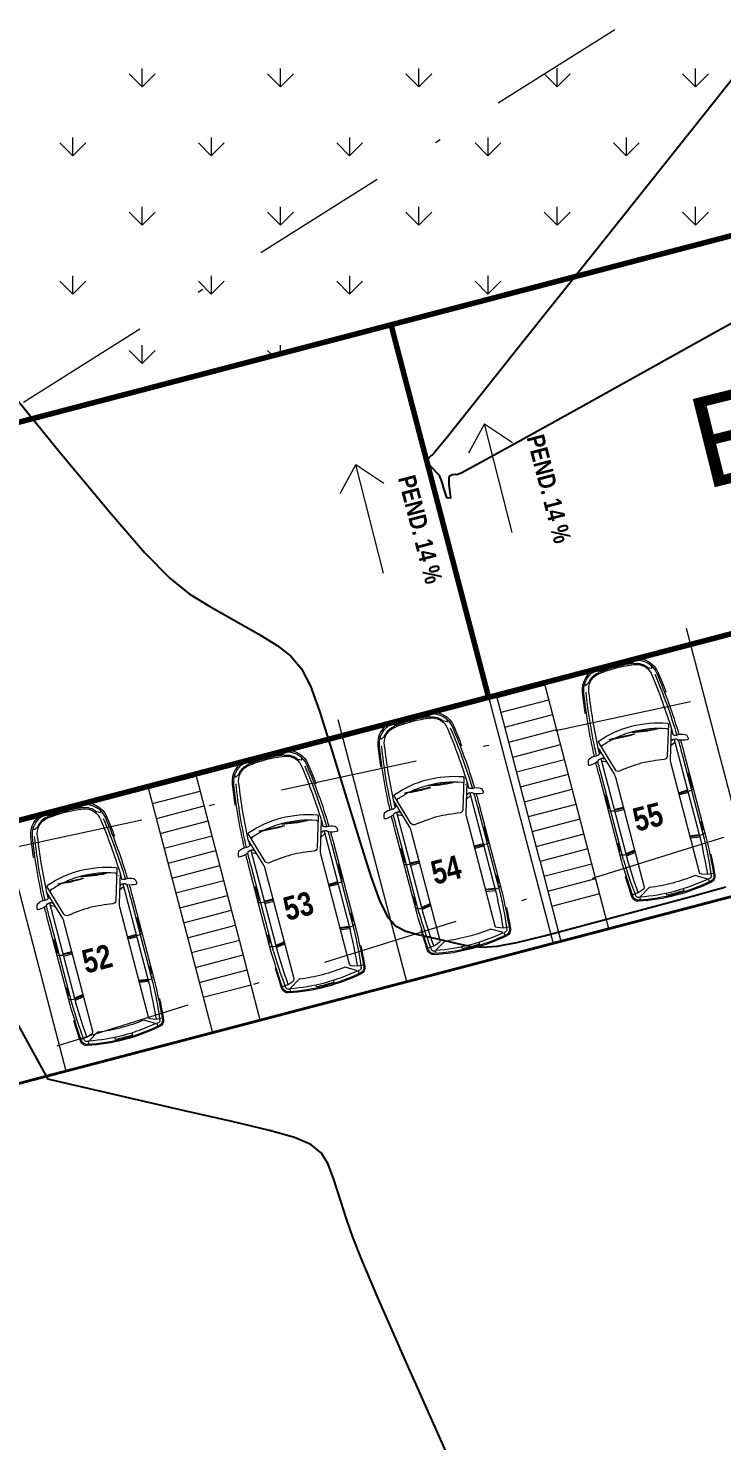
# Model space of a CAD drawing. Header units: metres. Extents: x -899 to -730, y -240 to 6.
# Drawn here: x -824.45 to -811.85, y -213.2 to -187.52 of the extents above; entities that cross this region are included whole.
import ezdxf

# ---------------------------------------------------------------- set-up
doc = ezdxf.new("R2010")
doc.units = ezdxf.units.M
doc.header["$LTSCALE"] = 5
doc.header["$MEASUREMENT"] = 0
doc.linetypes.add('DASHDOT', pattern=[1, 0.5, -0.25, 0, -0.25])
doc.linetypes.add('HIDDEN', pattern=[0.375, 0.25, -0.125])
for name, color, linetype, lineweight in [('A-ANNO-TEXT', 3, 'Continuous', 18), ('A-AREA-PATT', 8, 'Continuous', 18), ('A-FLOR-OVHD', 3, 'HIDDEN', 18), ('U-ANNO-NOTE', 7, 'Continuous', 35), ('U-PARK-MNR', 255, 'Continuous', 13)]:
    doc.layers.add(name, color=color, linetype=linetype, lineweight=lineweight)
for name, color, linetype in [('U-BLDG', 7, 'Continuous'), ('U-GREN', 60, 'Continuous'), ('U-PROP', 1, 'Continuous'), ('U-STRT', 4, 'Continuous'), ('U-TOPO-CURV', 8, 'Continuous')]:
    doc.layers.add(name, color=color, linetype=linetype)
doc.styles.add('E-ARIAL', font='arial.ttf')
doc.styles.add('E-ROMANS', font='romans.shx', dxfattribs={"width": 0.8})

msp = doc.modelspace()

# ---------------------------------------------------------------- hatches: boundary and pattern name
at = {"layer": 'A-AREA-PATT', "linetype": 'DASHDOT'}
h = msp.add_hatch(dxfattribs=at)
h.set_pattern_fill('GRASS', color=256, scale=0.07, style=0)
h.set_pattern_definition([(90, (-133.418, 0), (-1.257235, 1.257235), [0.333375, -2.181095]), (45, (-133.418, 0), (-1.257236, 1.257236), [0.333375, -1.444625]), (135, (-133.418, 0), (-1.257236, -1.257236), [0.333375, -1.444625])])
edge = h.paths.add_edge_path()
edge.add_line((-752.312, -173.159), (-752.517, -173.21))
edge.add_line((-752.517, -173.21), (-757.708, -152.193))
edge.add_line((-757.708, -152.193), (-802.73, -163.774))
edge.add_line((-802.73, -163.774), (-805.665, -152.562))
edge.add_line((-805.665, -152.562), (-808.244, -153.233))
edge.add_line((-808.244, -153.233), (-805.308, -164.449))
edge.add_line((-805.308, -164.449), (-831.621, -171.338))
edge.add_line((-831.621, -171.338), (-825.452, -194.9))
edge.add_line((-825.452, -194.9), (-799.139, -188.011))
edge.add_line((-799.139, -188.011), (-796.191, -199.272))
edge.add_line((-796.191, -199.272), (-793.772, -198.638))
edge.add_line((-793.772, -198.638), (-796.735, -187.32))
edge.add_line((-796.735, -187.32), (-751.702, -175.53))
edge.add_line((-751.702, -175.53), (-752.313, -173.157))

# ---------------------------------------------------------------- linework, layer by layer
at = {"layer": 'A-ANNO-TEXT', "linetype": 'DASHDOT'}
for p, q in [((-816.157, -194.71, 8.83), (-816.449, -195.245, 8.83)), ((-816.157, -194.71, 8.83), (-815.649, -195.054, 8.83)), ((-815.656, -196.688, 8.83), (-816.157, -194.71, 8.83)), ((-818.496, -195.449, 8.83), (-818.787, -195.983, 8.83)), ((-818.496, -195.449, 8.83), (-817.988, -195.793, 8.83)), ((-817.995, -197.426, 8.83), (-818.496, -195.449, 8.83))]:
    msp.add_line(p, q, dxfattribs=at)
at = {"layer": 'A-FLOR-OVHD', "linetype": 'DASHDOT'}
for p, q in [((-757.708, -152.193, 8.83), (-825.452, -194.9, 8.83)), ((-738.805, -179.389, 8.83), (-833.633, -209.058, 8.83)), ((-834.804, -204.584, 8.83), (-737.992, -183.728, 8.83))]:
    msp.add_line(p, q, dxfattribs=at)
at = {"layer": 'U-BLDG', "const_width": 0.1, "elevation": 8.83}
for points in [[(-799.139, -188.011), (-797.366, -194.783), (-816.085, -199.683), (-817.858, -192.912)], [(-817.858, -192.912), (-816.085, -199.683), (-834.804, -204.584), (-836.577, -197.812)]]:
    msp.add_lwpolyline(points, close=True, dxfattribs=at)
at = {"layer": 'U-GREN', "ltscale": 15, "elevation": 8.83}
msp.add_lwpolyline([(-752.323, -173.162), (-752.517, -173.21), (-757.338, -154.47), (-757.145, -154.42), (-757.725, -152.198), (-802.693, -163.971), (-805.665, -152.562), (-808.244, -153.233), (-805.258, -164.642), (-831.458, -171.502), (-830.878, -173.762), (-830.684, -173.712), (-825.885, -192.457), (-826.078, -192.507), (-825.452, -194.9), (-799.139, -188.011), (-796.198, -199.244), (-793.78, -198.61), (-796.735, -187.32), (-751.702, -175.53), (-752.323, -173.162)], dxfattribs=at)
at = {"layer": 'U-PARK-MNR', "elevation": 8.83}
for points in [[(-811.239, -203.191), (-812.485, -198.431)], [(-816.288, -198.909), (-816.161, -199.393), (-814.914, -204.155)], [(-815.93, -199.684), (-815.059, -199.456)], [(-814.279, -202.436), (-815.069, -199.417)], [(-815.15, -202.664), (-815.94, -199.645)], [(-815.859, -199.955), (-814.988, -199.727)], [(-817.574, -204.853), (-818.821, -200.09)], [(-815.788, -200.226), (-814.917, -199.998)], [(-815.717, -200.497), (-814.846, -200.269)], [(-812.772, -200.56), (-812.699, -200.496)], [(-812.712, -200.448), (-812.235, -202.27)], [(-815.646, -200.768), (-814.775, -200.54)], [(-815.575, -201.038), (-814.704, -200.811)], [(-814.042, -200.796), (-813.564, -202.618)], [(-813.934, -200.864), (-814.029, -200.844)], [(-822.266, -201.343), (-821.396, -201.115)], [(-820.234, -205.55), (-820.615, -204.095), (-821.406, -201.076)], [(-815.504, -201.309), (-814.634, -201.081)], [(-822.276, -201.304), (-821.486, -204.323), (-821.105, -205.778)], [(-822.195, -201.614), (-821.325, -201.386)], [(-816.487, -201.533), (-816.414, -201.468)], [(-816.427, -201.42), (-815.95, -203.243)], [(-815.433, -201.58), (-814.563, -201.352)], [(-812.47, -201.371), (-812.63, -201.418)], [(-812.457, -201.417), (-812.62, -201.455)], [(-823.765, -206.476), (-825.013, -201.711)], [(-822.124, -201.885), (-821.254, -201.657)], [(-817.757, -201.768), (-817.28, -203.591)], [(-815.362, -201.851), (-814.492, -201.623)], [(-813.8, -201.719), (-813.637, -201.681)], [(-813.788, -201.766), (-813.627, -201.719)], [(-822.053, -202.156), (-821.183, -201.928)], [(-817.649, -201.837), (-817.744, -201.817)], [(-815.291, -202.122), (-814.421, -201.894)], [(-821.982, -202.427), (-821.112, -202.199)], [(-820.455, -202.271), (-820.429, -202.367)], [(-819.134, -202.226), (-819.062, -202.161)], [(-819.074, -202.113), (-818.597, -203.936)], [(-815.221, -202.393), (-814.35, -202.165)], [(-812.426, -202.198), (-812.258, -202.179)], [(-812.416, -202.237), (-812.248, -202.219)], [(-821.912, -202.697), (-821.041, -202.469)], [(-820.404, -202.462), (-819.927, -204.284)], [(-820.297, -202.53), (-820.392, -202.51)], [(-816.185, -202.343), (-816.345, -202.39)], [(-816.172, -202.39), (-816.335, -202.428)], [(-813.899, -203.889), (-814.279, -202.436), (-815.15, -202.664), (-814.769, -204.117)], [(-813.433, -202.462), (-813.589, -202.528)], [(-813.423, -202.501), (-813.578, -202.567)], [(-821.841, -202.968), (-820.97, -202.74)], [(-817.515, -202.692), (-817.352, -202.654)], [(-817.503, -202.738), (-817.343, -202.691)], [(-815.079, -202.935), (-814.208, -202.707)], [(-822.734, -203.071), (-822.257, -204.894)], [(-821.77, -203.239), (-820.899, -203.011)], [(-818.832, -203.037), (-818.993, -203.084)], [(-815.008, -203.205), (-814.137, -202.977)], [(-822.794, -203.184), (-822.721, -203.119)], [(-821.699, -203.51), (-820.828, -203.282)], [(-818.82, -203.083), (-818.983, -203.121)], [(-816.141, -203.171), (-815.973, -203.152)], [(-816.131, -203.21), (-815.963, -203.191)], [(-814.937, -203.476), (-814.066, -203.248)], [(-824.064, -203.42), (-823.587, -205.242)], [(-823.956, -203.488), (-824.052, -203.468)], [(-821.628, -203.781), (-820.757, -203.553)], [(-820.163, -203.385), (-820, -203.347)], [(-820.151, -203.432), (-819.99, -203.385)], [(-817.148, -203.434), (-817.304, -203.5)], [(-817.138, -203.473), (-817.293, -203.54)], [(-821.557, -204.052), (-820.686, -203.824)], [(-822.492, -203.995), (-822.652, -204.042)], [(-822.48, -204.041), (-822.643, -204.079)], [(-821.486, -204.323), (-820.615, -204.095)], [(-818.789, -203.864), (-818.621, -203.845)], [(-818.778, -203.903), (-818.61, -203.884)], [(-823.822, -204.343), (-823.659, -204.305)], [(-823.81, -204.39), (-823.65, -204.343)], [(-819.796, -204.127), (-819.951, -204.194)], [(-819.786, -204.167), (-819.941, -204.233)], [(-821.415, -204.593), (-820.545, -204.366)], [(-822.448, -204.822), (-822.28, -204.803)], [(-822.438, -204.861), (-822.27, -204.842)], [(-821.344, -204.864), (-820.474, -204.636)], [(-823.455, -205.086), (-823.611, -205.152)], [(-823.445, -205.125), (-823.6, -205.191)], [(-821.273, -205.135), (-820.403, -204.907)]]:
    msp.add_lwpolyline(points, dxfattribs=at)
for points in [[(-813.79, -199.042, 0.035089), (-814.122, -199.154, 0.333012), (-814.383, -199.598, 0.008677), (-814.335, -199.97), (-814.302, -199.965)], [(-814.161, -200.757, -0.030512), (-814.353, -199.595, -0.333012), (-814.11, -199.182, -0.035089), (-813.783, -199.071, -0.035089), (-813.443, -199.007, -0.333012), (-813.028, -199.248, -0.030512), (-812.627, -200.356)], [(-814.338, -199.433), (-814.329, -199.458, 0.526865), (-814.313, -199.462), (-814.267, -199.422, 0.121962), (-814.264, -199.418, -0.204341), (-814.089, -199.238, -0.001094), (-814.08, -199.234), (-814.059, -199.161)], [(-814.092, -200.605, -0.024392), (-814.26, -199.59, -0.355184), (-814.082, -199.256, -0.035364), (-813.762, -199.148)], [(-814.057, -199.21, -0.025368), (-813.825, -199.13)], [(-814.053, -199.195, -0.026405), (-813.81, -199.113)], [(-814.049, -199.181, -0.027374), (-813.795, -199.097)], [(-813.777, -199.092), (-813.818, -199.138, 0.74325), (-813.813, -199.146), (-813.767, -199.134)], [(-813.79, -199.042, -0.035089), (-813.446, -198.977, -0.333012), (-813.001, -199.237, -0.008677), (-812.861, -199.584), (-812.892, -199.596)], [(-813.777, -199.092), (-813.719, -199.112, -0.74325), (-813.719, -199.121), (-813.766, -199.134)], [(-813.762, -199.148, -0.035364), (-813.431, -199.086, -0.355184), (-813.112, -199.29, -0.024392), (-812.761, -200.257)], [(-813.759, -199.088, -0.027374), (-813.497, -199.036)], [(-813.738, -199.095, -0.026405), (-813.486, -199.047)], [(-813.717, -199.102, -0.025368), (-813.476, -199.057)], [(-813.498, -199.014), (-813.444, -199.068, -0.001094), (-813.433, -199.066, -0.204341), (-813.193, -199.138, 0.121962), (-813.188, -199.14), (-813.128, -199.152, 0.526865), (-813.116, -199.141), (-813.121, -199.115)], [(-813.065, -199.263, -0.030527), (-812.665, -200.367)], [(-814.122, -200.748, -0.030527), (-814.313, -199.59)], [(-817.876, -201.73, -0.030512), (-818.068, -200.568, -0.333012), (-817.825, -200.154, -0.035089), (-817.498, -200.044, -0.035089), (-817.158, -199.98, -0.333012), (-816.744, -200.221, -0.030512), (-816.342, -201.328)], [(-817.505, -200.015, -0.035089), (-817.162, -199.95, -0.333012), (-816.716, -200.209, -0.008677), (-816.576, -200.557), (-816.607, -200.569)], [(-817.213, -199.987), (-817.159, -200.04, -0.001094), (-817.149, -200.039, -0.204341), (-816.908, -200.11, 0.121962), (-816.903, -200.112), (-816.843, -200.125, 0.526865), (-816.832, -200.114), (-816.836, -200.087)], [(-817.505, -200.015, 0.035089), (-817.837, -200.127, 0.333012), (-818.098, -200.571, 0.008677), (-818.05, -200.943), (-818.017, -200.938)], [(-818.053, -200.406), (-818.044, -200.431, 0.526865), (-818.028, -200.435), (-817.982, -200.395, 0.121962), (-817.979, -200.391, -0.204341), (-817.804, -200.211, -0.001094), (-817.795, -200.207), (-817.774, -200.134)], [(-817.807, -201.578, -0.024392), (-817.975, -200.563, -0.355184), (-817.797, -200.229, -0.035364), (-817.477, -200.121)], [(-817.772, -200.182, -0.025368), (-817.54, -200.103)], [(-817.768, -200.168, -0.026405), (-817.525, -200.086)], [(-817.764, -200.153, -0.027374), (-817.51, -200.07)], [(-817.492, -200.065), (-817.533, -200.11, 0.74325), (-817.528, -200.119), (-817.482, -200.106)], [(-817.492, -200.065), (-817.434, -200.084, -0.74325), (-817.434, -200.094), (-817.481, -200.106)], [(-817.477, -200.121, -0.035364), (-817.146, -200.059, -0.355184), (-816.827, -200.262, -0.024392), (-816.476, -201.229)], [(-817.474, -200.06, -0.027374), (-817.212, -200.009)], [(-817.453, -200.067, -0.026405), (-817.201, -200.019)], [(-817.432, -200.075, -0.025368), (-817.191, -200.03)], [(-816.781, -200.236, -0.030527), (-816.38, -201.339, -0.148415), (-816.232, -201.332, -0.230944), (-816.199, -201.36), (-816.181, -201.4, -0.474401), (-816.195, -201.428, -0.077882), (-816.347, -201.437)], [(-813.491, -200.209, -0.081313), (-812.837, -200.151, -0.39897), (-812.818, -200.171), (-812.838, -200.755, -0.386285), (-812.894, -200.813, 0.028833), (-813.309, -200.88, 0.028833), (-813.703, -201.024, -0.386285), (-813.781, -201.002), (-814.084, -200.503, -0.39897), (-814.078, -200.476, -0.085834), (-813.49, -200.208)], [(-813.466, -200.305, -0.086771), (-812.85, -200.25, -0.399668), (-812.822, -200.281)], [(-812.596, -200.464, -0.004497), (-812.535, -200.686), (-812.128, -202.242, -0.008757), (-812.003, -202.847), (-811.99, -202.918, -0.33391), (-812.045, -203.025, -0.049233), (-812.685, -203.262, -0.049233), (-813.36, -203.369, -0.33391), (-813.46, -203.303), (-813.484, -203.235, -0.008757), (-813.671, -202.646), (-814.078, -201.09, -0.004497), (-814.135, -200.867)], [(-814.027, -200.596, -0.399668), (-814.018, -200.556, -0.029207), (-813.838, -200.449)], [(-813.786, -200.423, -0.047678), (-813.465, -200.305)], [(-812.792, -200.298, -0.000015), (-812.792, -200.299)], [(-811.996, -202.887), (-812.106, -202.906), (-812.215, -202.897, -0.318175), (-812.251, -202.867), (-812.774, -200.87, -0.07261), (-812.78, -200.812), (-812.761, -200.257), (-812.736, -200.353)], [(-812.75, -200.32, -0.000174), (-812.746, -200.335, 0.346455), (-812.695, -200.371), (-812.687, -200.37, 0.073812), (-812.658, -200.365, -0.148415), (-812.51, -200.357, -0.230944), (-812.477, -200.386), (-812.459, -200.425, -0.474401), (-812.473, -200.453, -0.077882), (-812.625, -200.462, -0.179061), (-812.653, -200.454, 0.20076), (-812.69, -200.444), (-812.729, -200.45, 0.386037), (-812.755, -200.481)], [(-812.638, -200.461, -0.004782), (-812.574, -200.697), (-812.167, -202.252)], [(-820.153, -200.708, 0.035089), (-820.484, -200.82, 0.333012), (-820.746, -201.264, 0.008677), (-820.698, -201.636), (-820.665, -201.631)], [(-820.523, -202.423, -0.030512), (-820.716, -201.261, -0.333012), (-820.473, -200.847, -0.035089), (-820.145, -200.737, -0.035089), (-819.806, -200.673, -0.333012), (-819.391, -200.914, -0.030512), (-818.99, -202.021)], [(-820.14, -200.758), (-820.181, -200.804, 0.74325), (-820.176, -200.812), (-820.129, -200.8)], [(-820.153, -200.708, -0.035089), (-819.809, -200.643, -0.333012), (-819.364, -200.902, -0.008677), (-819.223, -201.25), (-819.255, -201.262)], [(-820.14, -200.758), (-820.082, -200.778, -0.74325), (-820.082, -200.787), (-820.129, -200.799)], [(-820.125, -200.814, -0.035364), (-819.794, -200.752, -0.355184), (-819.475, -200.956, -0.024392), (-819.124, -201.923)], [(-820.122, -200.753, -0.027374), (-819.86, -200.702)], [(-820.101, -200.761, -0.026405), (-819.849, -200.713)], [(-820.08, -200.768, -0.025368), (-819.839, -200.723)], [(-819.86, -200.68), (-819.807, -200.733, -0.001094), (-819.796, -200.732, -0.204341), (-819.556, -200.804, 0.121962), (-819.551, -200.806), (-819.491, -200.818, 0.526865), (-819.479, -200.807), (-819.484, -200.781)], [(-817.837, -201.721, -0.030527), (-818.029, -200.563)], [(-814.07, -200.666, 0.000174), (-814.067, -200.681, -0.346455), (-814.093, -200.737), (-814.101, -200.74, -0.073812), (-814.129, -200.75, 0.148415), (-814.261, -200.816, 0.230944), (-814.277, -200.857), (-814.273, -200.9, 0.474401), (-814.247, -200.917, 0.077882), (-814.11, -200.851, 0.179061), (-814.09, -200.83, -0.20076), (-814.062, -200.804), (-814.025, -200.789, -0.386037), (-813.988, -200.804)], [(-814.067, -200.701), (-814.092, -200.605), (-813.803, -201.08, -0.07261), (-813.781, -201.133), (-813.258, -203.131, -0.318175), (-813.274, -203.174), (-813.365, -203.235), (-813.47, -203.273)], [(-814.044, -200.627, -0.000015), (-814.045, -200.625)], [(-820.701, -201.099), (-820.692, -201.124, 0.526865), (-820.676, -201.128), (-820.63, -201.088, 0.121962), (-820.627, -201.084, -0.204341), (-820.452, -200.904, -0.001094), (-820.442, -200.9), (-820.422, -200.827)], [(-819.833, -204.939), (-819.727, -204.901), (-819.637, -204.84, 0.318175), (-819.621, -204.797), (-820.144, -202.799, 0.07261), (-820.166, -202.746), (-820.455, -202.271, -0.024392), (-820.623, -201.256, -0.355184), (-820.444, -200.922, -0.035364), (-820.125, -200.814)], [(-820.42, -200.875, -0.025368), (-820.187, -200.796)], [(-820.416, -200.861, -0.026405), (-820.173, -200.779)], [(-820.412, -200.846, -0.027374), (-820.158, -200.763)], [(-819.428, -200.929, -0.030527), (-819.028, -202.033, -0.148415), (-818.88, -202.025, -0.230944), (-818.846, -202.054), (-818.829, -202.093, -0.474401), (-818.843, -202.121, -0.077882), (-818.995, -202.13)], [(-813.632, -202.636), (-814.04, -201.08, -0.004782), (-814.099, -200.843)], [(-820.485, -202.414, -0.030527), (-820.676, -201.256)], [(-817.206, -201.181, -0.081313), (-816.552, -201.124, -0.39897), (-816.533, -201.144), (-816.553, -201.727, -0.386285), (-816.609, -201.785, 0.028833), (-817.024, -201.853, 0.028833), (-817.419, -201.997, -0.386285), (-817.496, -201.974), (-817.799, -201.475, -0.39897), (-817.793, -201.449, -0.085834), (-817.206, -201.181)], [(-817.181, -201.278, -0.086771), (-816.565, -201.223, -0.399668), (-816.537, -201.254)], [(-816.508, -201.27, -0.000015), (-816.507, -201.272)], [(-815.711, -203.859), (-815.821, -203.878), (-815.93, -203.869, -0.318175), (-815.966, -203.84), (-816.489, -201.842, -0.07261), (-816.495, -201.785), (-816.476, -201.229), (-816.451, -201.326)], [(-812.437, -201.061), (-812.442, -201.063, 0.414214), (-812.453, -201.081), (-812.395, -201.302, 0.414214), (-812.377, -201.313), (-812.372, -201.312)], [(-816.311, -201.437, -0.004497), (-816.251, -201.659), (-815.843, -203.215, -0.008757), (-815.718, -203.82), (-815.705, -203.89, -0.33391), (-815.76, -203.997, -0.049233), (-816.401, -204.234, -0.049233), (-817.075, -204.342, -0.33391), (-817.175, -204.275), (-817.199, -204.208, -0.008757), (-817.386, -203.619), (-817.793, -202.063, -0.004497), (-817.85, -201.84)], [(-817.742, -201.569, -0.399668), (-817.733, -201.529, -0.029207), (-817.553, -201.421)], [(-817.501, -201.395, -0.047678), (-817.18, -201.278)], [(-816.34, -201.435, -0.179061), (-816.368, -201.427, 0.20076), (-816.405, -201.417), (-816.444, -201.423, 0.386037), (-816.47, -201.454)], [(-816.374, -201.337, -0.073812), (-816.402, -201.343), (-816.41, -201.343, -0.346455), (-816.461, -201.307, 0.000174), (-816.465, -201.293)], [(-816.353, -201.434, -0.004782), (-816.289, -201.669), (-815.882, -203.225)], [(-813.98, -201.465), (-813.975, -201.464, -0.414214), (-813.957, -201.475), (-813.899, -201.696, -0.414214), (-813.91, -201.714), (-813.914, -201.716)], [(-812.362, -201.351, -0.092017), (-812.464, -201.394), (-812.625, -201.436)], [(-824.324, -202.589), (-824.357, -202.594, -0.008677), (-824.405, -202.222, -0.333012), (-824.144, -201.778, -0.035089), (-823.812, -201.666)], [(-824.183, -203.381, -0.030512), (-824.375, -202.219, -0.333012), (-824.132, -201.806, -0.035089), (-823.805, -201.695, -0.035089), (-823.465, -201.631, -0.333012), (-823.051, -201.872, -0.030512), (-822.649, -202.979)], [(-824.081, -201.785), (-824.102, -201.858, 0.001094), (-824.111, -201.862, 0.204341), (-824.286, -202.042, -0.121962), (-824.289, -202.046), (-824.335, -202.086, -0.526865), (-824.351, -202.082), (-824.36, -202.057)], [(-824.089, -203.325), (-824.114, -203.229, -0.024392), (-824.282, -202.214, -0.355184), (-824.104, -201.88, -0.035364), (-823.785, -201.772)], [(-824.079, -201.833, -0.025368), (-823.847, -201.754)], [(-824.075, -201.819, -0.026405), (-823.832, -201.737)], [(-824.071, -201.805, -0.027374), (-823.817, -201.721)], [(-823.8, -201.716), (-823.84, -201.762, 0.74325), (-823.835, -201.77), (-823.789, -201.758)], [(-823.812, -201.666, -0.035089), (-823.469, -201.601, -0.333012), (-823.023, -201.86, -0.008677), (-822.883, -202.208), (-822.914, -202.22)], [(-823.799, -201.716), (-823.741, -201.736, -0.74325), (-823.741, -201.745), (-823.788, -201.757)], [(-823.785, -201.772, -0.035364), (-823.453, -201.71, -0.355184), (-823.134, -201.914, -0.024392), (-822.783, -202.881), (-822.758, -202.977)], [(-823.781, -201.711, -0.027374), (-823.519, -201.66)], [(-823.76, -201.719, -0.026405), (-823.508, -201.671)], [(-823.739, -201.726, -0.025368), (-823.498, -201.681)], [(-823.143, -201.739), (-823.139, -201.765, -0.526865), (-823.151, -201.776), (-823.211, -201.764, -0.121962), (-823.215, -201.762, 0.204341), (-823.456, -201.69, 0.001094), (-823.466, -201.691), (-823.52, -201.638)], [(-817.786, -201.639, 0.000174), (-817.782, -201.653, -0.346455), (-817.809, -201.709), (-817.816, -201.713, -0.073812), (-817.844, -201.722, 0.148415), (-817.976, -201.788, 0.230944), (-817.992, -201.83), (-817.988, -201.873, 0.474401), (-817.962, -201.89, 0.077882), (-817.825, -201.824, 0.179061), (-817.805, -201.803, -0.20076), (-817.777, -201.776), (-817.74, -201.762, -0.386037), (-817.703, -201.777)], [(-817.782, -201.674), (-817.807, -201.578), (-817.518, -202.053, -0.07261), (-817.496, -202.106), (-816.973, -204.103, -0.318175), (-816.989, -204.147), (-817.08, -204.208), (-817.186, -204.245)], [(-817.759, -201.599, -0.000015), (-817.76, -201.598)], [(-813.632, -201.7), (-813.794, -201.742, -0.092017), (-813.904, -201.755)], [(-823.088, -201.887, -0.030527), (-822.687, -202.991)], [(-819.854, -201.875, -0.081313), (-819.199, -201.817, -0.39897), (-819.181, -201.837), (-819.201, -202.421, -0.386285), (-819.257, -202.478, 0.028833), (-819.672, -202.546, 0.028833), (-820.066, -202.69, -0.386285), (-820.144, -202.667), (-820.447, -202.169, -0.39897), (-820.441, -202.142, -0.085834), (-819.853, -201.874)], [(-820.149, -202.088, -0.047678), (-819.828, -201.971)], [(-819.828, -201.971, -0.086771), (-819.212, -201.916, -0.399668), (-819.185, -201.947)], [(-819.155, -201.963, -0.000015), (-819.155, -201.965)], [(-818.359, -204.553), (-818.469, -204.572), (-818.578, -204.563, -0.318175), (-818.614, -204.533), (-819.136, -202.535, -0.07261), (-819.143, -202.478), (-819.124, -201.923), (-819.099, -202.019)], [(-819.021, -202.03, -0.073812), (-819.05, -202.036), (-819.058, -202.037, -0.346455), (-819.109, -202.001, 0.000174), (-819.113, -201.986)], [(-817.347, -203.609), (-817.755, -202.053, -0.004782), (-817.814, -201.816)], [(-816.152, -202.034), (-816.157, -202.035, 0.414214), (-816.168, -202.054), (-816.11, -202.275, 0.414214), (-816.092, -202.286), (-816.087, -202.284)], [(-812.208, -201.936), (-812.213, -201.938, 0.414214), (-812.224, -201.956), (-812.193, -202.072, 0.414214), (-812.175, -202.083), (-812.17, -202.081)], [(-824.144, -203.372, -0.030527), (-824.336, -202.214)], [(-818.959, -202.13, -0.004497), (-818.898, -202.352), (-818.491, -203.908, -0.008757), (-818.365, -204.513), (-818.353, -204.584, -0.33391), (-818.408, -204.691, -0.049233), (-819.048, -204.928, -0.049233), (-819.723, -205.035, -0.33391), (-819.823, -204.968), (-819.847, -204.901, -0.008757), (-820.034, -204.312), (-820.441, -202.756, -0.004497), (-820.497, -202.533)], [(-820.407, -202.293, -0.000015), (-820.408, -202.291)], [(-820.39, -202.262, -0.399668), (-820.381, -202.222, -0.029207), (-820.201, -202.115)], [(-818.988, -202.128, -0.179061), (-819.015, -202.12, 0.20076), (-819.053, -202.11), (-819.092, -202.116, 0.386037), (-819.118, -202.147)], [(-819.001, -202.127, -0.004782), (-818.937, -202.362), (-818.53, -203.918)], [(-812.156, -202.135, -0.193782), (-812.253, -202.199), (-812.421, -202.218)], [(-812.235, -202.267, -0.013486), (-812.106, -202.906)], [(-812.167, -202.251, -0.024357), (-812.045, -202.895, -0.000346), (-812.04, -202.925, -0.337483), (-812.068, -202.979, -0.001846), (-812.091, -202.989), (-812.072, -203.035)], [(-820.433, -202.332, 0.000174), (-820.43, -202.347, -0.346455), (-820.456, -202.403), (-820.463, -202.406, -0.073812), (-820.491, -202.415, 0.148415), (-820.624, -202.482, 0.230944), (-820.639, -202.523), (-820.635, -202.566, 0.474401), (-820.61, -202.583, 0.077882), (-820.473, -202.517, 0.179061), (-820.453, -202.496, -0.20076), (-820.425, -202.469), (-820.388, -202.455, -0.386037), (-820.35, -202.47)], [(-819.995, -204.302), (-820.402, -202.746, -0.004782), (-820.462, -202.509)], [(-817.695, -202.438), (-817.69, -202.437, -0.414214), (-817.672, -202.447), (-817.614, -202.669, -0.414214), (-817.625, -202.687), (-817.63, -202.688)], [(-816.077, -202.323, -0.092017), (-816.179, -202.367), (-816.34, -202.409)], [(-813.751, -202.34), (-813.746, -202.339, -0.414214), (-813.728, -202.35), (-813.697, -202.466, -0.414214), (-813.708, -202.484), (-813.713, -202.485)], [(-813.428, -202.481), (-813.583, -202.547, -0.193782), (-813.699, -202.539)], [(-812.064, -202.537), (-812.045, -202.532, -0.004489), (-811.983, -202.844)], [(-823.514, -202.833, -0.081313), (-822.859, -202.775, -0.39897), (-822.841, -202.795), (-822.86, -203.379, -0.386285), (-822.917, -203.436, 0.028833), (-823.331, -203.504, 0.028833), (-823.726, -203.648, -0.386285), (-823.803, -203.625), (-824.106, -203.127, -0.39897), (-824.1, -203.1, -0.085834), (-823.513, -202.832)], [(-818.8, -202.727), (-818.805, -202.728, 0.414214), (-818.816, -202.747), (-818.758, -202.968, 0.414214), (-818.739, -202.979), (-818.734, -202.978)], [(-817.347, -202.673), (-817.509, -202.715, -0.092017), (-817.619, -202.727)], [(-813.633, -202.635, 0.024357), (-813.423, -203.256, 0.000346), (-813.413, -203.284, 0.337483), (-813.363, -203.317, 0.001846), (-813.337, -203.316), (-813.331, -203.365)], [(-813.365, -203.235, -0.013486), (-813.565, -202.615)], [(-823.808, -203.047, -0.047678), (-823.487, -202.929)], [(-823.488, -202.929, -0.086771), (-822.872, -202.874, -0.399668), (-822.844, -202.905)], [(-822.815, -202.921, -0.000015), (-822.814, -202.923)], [(-822.783, -202.881), (-822.802, -203.436, 0.07261), (-822.796, -203.493), (-822.273, -205.491, 0.318175), (-822.237, -205.521), (-822.129, -205.53), (-822.018, -205.511)], [(-822.777, -203.105, -0.386037), (-822.751, -203.074), (-822.712, -203.068, -0.20076), (-822.675, -203.078, 0.179061), (-822.647, -203.086, 0.077882), (-822.495, -203.077, 0.474401), (-822.481, -203.049), (-822.499, -203.01, 0.230944), (-822.532, -202.981, 0.148415), (-822.681, -202.988, -0.073812), (-822.709, -202.994), (-822.718, -202.995, -0.346455), (-822.768, -202.959, 0.000174), (-822.772, -202.944)], [(-818.724, -203.016, -0.092017), (-818.826, -203.06), (-818.988, -203.102)], [(-815.923, -202.909), (-815.928, -202.91, 0.414214), (-815.939, -202.928), (-815.908, -203.045, 0.414214), (-815.89, -203.055), (-815.885, -203.054)], [(-813.582, -202.934), (-813.601, -202.94, 0.004489), (-813.503, -203.241)], [(-811.983, -202.844), (-811.971, -202.914, -0.33391), (-812.036, -203.043, -0.049233), (-812.68, -203.281, -0.049233), (-813.359, -203.389, -0.33391), (-813.479, -203.309), (-813.503, -203.242)], [(-824.093, -203.29, 0.000174), (-824.089, -203.305, -0.346455), (-824.116, -203.361), (-824.123, -203.364, -0.073812), (-824.151, -203.373, 0.148415), (-824.283, -203.44, 0.230944), (-824.299, -203.481), (-824.295, -203.524, 0.474401), (-824.269, -203.541, 0.077882), (-824.132, -203.475, 0.179061), (-824.112, -203.454, -0.20076), (-824.084, -203.427), (-824.047, -203.413, -0.386037), (-824.01, -203.428)], [(-822.618, -203.088, -0.004497), (-822.558, -203.31), (-822.15, -204.866, -0.008757), (-822.025, -205.471), (-822.012, -205.542, -0.33391), (-822.067, -205.649, -0.049233), (-822.708, -205.886, -0.049233), (-823.382, -205.993, -0.33391), (-823.482, -205.926), (-823.506, -205.859, -0.008757), (-823.693, -205.27), (-824.1, -203.714, -0.004497), (-824.157, -203.491)], [(-823.493, -205.897), (-823.387, -205.859), (-823.296, -205.798, 0.318175), (-823.28, -205.755), (-823.803, -203.757, 0.07261), (-823.825, -203.704), (-824.114, -203.229)], [(-824.067, -203.251, -0.000015), (-824.067, -203.249)], [(-824.049, -203.22, -0.399668), (-824.04, -203.18, -0.029207), (-823.86, -203.073)], [(-822.66, -203.085, -0.004782), (-822.596, -203.32), (-822.189, -204.876)], [(-820.343, -203.131), (-820.338, -203.13, -0.414214), (-820.32, -203.141), (-820.262, -203.362, -0.414214), (-820.272, -203.38), (-820.277, -203.382)], [(-817.466, -203.313), (-817.461, -203.312, -0.414214), (-817.443, -203.322), (-817.413, -203.438, -0.414214), (-817.423, -203.457), (-817.428, -203.458)], [(-815.871, -203.107, -0.193782), (-815.968, -203.172), (-816.136, -203.19)], [(-815.95, -203.239, -0.013486), (-815.821, -203.878)], [(-815.882, -203.224, -0.024357), (-815.76, -203.868, -0.000346), (-815.755, -203.897, -0.337483), (-815.783, -203.951, -0.001846), (-815.806, -203.962), (-815.787, -204.008)], [(-812.548, -203.16), (-812.536, -203.198, -0.011619), (-812.69, -203.242, -0.011619), (-812.847, -203.279), (-812.855, -203.24)], [(-823.654, -205.26), (-824.062, -203.704, -0.004782), (-824.121, -203.467)], [(-819.995, -203.366), (-820.157, -203.408, -0.092017), (-820.267, -203.42)], [(-817.143, -203.454), (-817.298, -203.52, -0.193782), (-817.414, -203.511)], [(-815.779, -203.509), (-815.76, -203.505, -0.004489), (-815.698, -203.816)], [(-822.394, -203.936), (-822.399, -203.937, -0.414214), (-822.417, -203.926), (-822.475, -203.705, -0.414214), (-822.464, -203.687), (-822.459, -203.685)], [(-818.519, -203.801, -0.193782), (-818.616, -203.865), (-818.784, -203.883)], [(-818.571, -203.602), (-818.576, -203.603, 0.414214), (-818.587, -203.622), (-818.556, -203.738, 0.414214), (-818.538, -203.748), (-818.533, -203.747)], [(-817.348, -203.607, 0.024357), (-817.139, -204.229, 0.000346), (-817.128, -204.257, 0.337483), (-817.078, -204.29, 0.001846), (-817.053, -204.288), (-817.046, -204.338)], [(-817.08, -204.208, -0.013486), (-817.28, -203.588)], [(-815.698, -203.817), (-815.686, -203.887, -0.33391), (-815.751, -204.015, -0.049233), (-816.395, -204.254, -0.049233), (-817.074, -204.362, -0.33391), (-817.194, -204.282), (-817.218, -204.214)], [(-824.002, -204.089), (-823.997, -204.088, -0.414214), (-823.979, -204.099), (-823.921, -204.32, -0.414214), (-823.932, -204.338), (-823.937, -204.34)], [(-822.384, -203.975, -0.092017), (-822.486, -204.018), (-822.647, -204.06)], [(-820.114, -204.006), (-820.109, -204.005, -0.414214), (-820.091, -204.015), (-820.06, -204.132, -0.414214), (-820.071, -204.15), (-820.076, -204.151)], [(-818.598, -203.933, -0.013486), (-818.469, -204.572)], [(-818.53, -203.917, -0.024357), (-818.408, -204.561, -0.000346), (-818.403, -204.591, -0.337483), (-818.431, -204.644, -0.001846), (-818.454, -204.655), (-818.435, -204.701)], [(-817.297, -203.907), (-817.316, -203.913, 0.004489), (-817.218, -204.214)], [(-823.655, -204.324), (-823.816, -204.366, -0.092017), (-823.926, -204.378)], [(-819.791, -204.147), (-819.946, -204.213, -0.193782), (-820.062, -204.205)], [(-819.995, -204.301, 0.024357), (-819.786, -204.922, 0.000346), (-819.776, -204.95, 0.337483), (-819.725, -204.983, 0.001846), (-819.7, -204.981), (-819.694, -205.031)], [(-819.727, -204.901, -0.013486), (-819.928, -204.281)], [(-818.427, -204.202), (-818.407, -204.198, -0.004489), (-818.346, -204.509)], [(-816.263, -204.133), (-816.251, -204.171, -0.011619), (-816.406, -204.215, -0.011619), (-816.562, -204.252), (-816.57, -204.213)], [(-822.23, -204.56), (-822.235, -204.561, 0.414214), (-822.246, -204.58), (-822.216, -204.696, 0.414214), (-822.197, -204.706), (-822.192, -204.705)], [(-819.945, -204.6), (-819.964, -204.606, 0.004489), (-819.866, -204.907)], [(-818.346, -204.51), (-818.333, -204.58, -0.33391), (-818.399, -204.709, -0.049233), (-819.043, -204.947, -0.049233), (-819.721, -205.055, -0.33391), (-819.842, -204.975), (-819.865, -204.908)], [(-822.443, -204.841), (-822.275, -204.823, 0.193782), (-822.178, -204.759)], [(-818.911, -204.826), (-818.899, -204.864, -0.011619), (-819.053, -204.908, -0.011619), (-819.21, -204.945), (-819.218, -204.906)], [(-823.773, -204.964), (-823.768, -204.963, -0.414214), (-823.75, -204.973), (-823.72, -205.09, -0.414214), (-823.73, -205.108), (-823.735, -205.109)], [(-823.45, -205.105), (-823.606, -205.171, -0.193782), (-823.721, -205.163)], [(-822.257, -204.891, -0.013486), (-822.129, -205.53)], [(-822.189, -204.875, -0.024357), (-822.067, -205.519, -0.000346), (-822.062, -205.549, -0.337483), (-822.09, -205.602, -0.001846), (-822.113, -205.613), (-822.094, -205.659)], [(-823.353, -205.989), (-823.36, -205.939, -0.001846), (-823.385, -205.941, -0.337483), (-823.435, -205.908, -0.000346), (-823.446, -205.88, -0.024357), (-823.655, -205.259)], [(-823.387, -205.859, -0.013486), (-823.588, -205.239)], [(-822.086, -205.16), (-822.067, -205.156, -0.004489), (-822.005, -205.467)], [(-823.525, -205.865, -0.004489), (-823.624, -205.564), (-823.604, -205.558)], [(-822.005, -205.468), (-821.993, -205.538, -0.33391), (-822.059, -205.667, -0.049233), (-822.703, -205.905, -0.049233), (-823.381, -206.013, -0.33391), (-823.501, -205.933), (-823.525, -205.866)], [(-822.57, -205.784), (-822.558, -205.822, -0.011619), (-822.713, -205.866, -0.011619), (-822.869, -205.903), (-822.877, -205.864)]]:
    msp.add_lwpolyline(points, format="xyb", dxfattribs=at)
for points in [[(-813.837, -199.143, -0.138742), (-813.85, -199.152, 0.021214), (-814.043, -199.219, -0.621128), (-814.056, -199.207), (-814.048, -199.176, -0.236715), (-814.035, -199.163, -0.02729), (-813.78, -199.081)], [(-813.483, -199.073, 0.021214), (-813.684, -199.109, -0.138742), (-813.7, -199.108), (-813.78, -199.081, -0.02729), (-813.517, -199.027, -0.236715), (-813.5, -199.033), (-813.477, -199.056, -0.621128)], [(-817.565, -200.125, 0.021214), (-817.758, -200.192, -0.621128), (-817.771, -200.18), (-817.763, -200.148, -0.236715), (-817.751, -200.135, -0.02729), (-817.496, -200.053), (-817.552, -200.116, -0.138742)], [(-817.215, -200.005), (-817.192, -200.028, -0.621128), (-817.198, -200.045, 0.021214), (-817.399, -200.081, -0.138742), (-817.415, -200.08), (-817.495, -200.053, -0.02729), (-817.232, -200, -0.236715)], [(-813.887, -200.455), (-813.89, -200.446), (-813.436, -200.344), (-813.434, -200.353, -0.051752)], [(-813.482, -200.322), (-813.483, -200.312), (-813.021, -200.254), (-813.02, -200.264, -0.051752)], [(-820.398, -200.828, -0.02729), (-820.143, -200.747), (-820.199, -200.809, -0.138742), (-820.213, -200.818, 0.021214), (-820.406, -200.885, -0.621128), (-820.419, -200.873), (-820.41, -200.842, -0.236715)], [(-819.88, -200.693, -0.236715), (-819.863, -200.698), (-819.84, -200.721, -0.621128), (-819.846, -200.738, 0.021214), (-820.047, -200.774, -0.138742), (-820.063, -200.774), (-820.143, -200.746, -0.02729)], [(-817.197, -201.294), (-817.198, -201.285), (-816.736, -201.227), (-816.735, -201.236, -0.051752)], [(-817.603, -201.428), (-817.605, -201.419), (-817.151, -201.317), (-817.149, -201.326, -0.051752)], [(-824.065, -201.843, -0.021214), (-823.873, -201.776, 0.138742), (-823.859, -201.767), (-823.803, -201.705, 0.02729), (-824.058, -201.786, 0.236715), (-824.07, -201.8), (-824.079, -201.831, 0.621128)], [(-823.505, -201.696, 0.021214), (-823.706, -201.733, -0.138742), (-823.722, -201.732), (-823.802, -201.704, -0.02729), (-823.54, -201.651, -0.236715), (-823.522, -201.656), (-823.499, -201.679, -0.621128)], [(-820.25, -202.121), (-820.252, -202.112), (-819.798, -202.01), (-819.796, -202.019, -0.051752)], [(-819.844, -201.988), (-819.846, -201.978), (-819.384, -201.92), (-819.383, -201.929, -0.051752)], [(-823.91, -203.079), (-823.912, -203.07), (-823.458, -202.968), (-823.456, -202.977, -0.051752)], [(-823.504, -202.946), (-823.505, -202.936), (-823.044, -202.878), (-823.042, -202.888, -0.051752)], [(-813.328, -203.307, 0.046663), (-812.701, -203.204, 0.046663), (-812.103, -202.986), (-812.328, -202.921, -0.033192), (-812.739, -203.059, -0.033192), (-813.164, -203.14)], [(-817.043, -204.279, 0.046663), (-816.416, -204.176, 0.046663), (-815.818, -203.959), (-816.043, -203.894, -0.033192), (-816.454, -204.031, -0.033192), (-816.879, -204.113)], [(-819.691, -204.973, 0.046663), (-819.063, -204.87, 0.046663), (-818.466, -204.652), (-818.691, -204.587, -0.033192), (-819.101, -204.724, -0.033192), (-819.527, -204.806)], [(-823.35, -205.931), (-823.186, -205.764, 0.033192), (-822.761, -205.683, 0.033192), (-822.35, -205.545), (-822.125, -205.61, -0.046663), (-822.723, -205.828, -0.046663)]]:
    msp.add_lwpolyline(points, format="xyb", close=True, dxfattribs=at)
at = {"layer": 'U-PROP', "linetype": 'DASHDOT', "ltscale": 0.01, "const_width": 0.05, "elevation": 8.83}
msp.add_lwpolyline([(-872.262, -162.552), (-858.348, -215.545), (-736.88, -183.692), (-749.928, -133.933), (-822.652, -150.083)], close=True, dxfattribs=at)
at = {"layer": 'U-STRT', "ltscale": 15, "elevation": 8.83}
msp.add_lwpolyline([(-833.633, -209.058), (-738.618, -184.148, 0.449439), (-737.89, -182.98), (-749.176, -138.903, 0.415341), (-750.397, -138.184), (-844.728, -162.725)], format="xyb", dxfattribs=at)
at = {"layer": 'U-TOPO-CURV', "color": 8}
for points, elevation in [([(-809.444, -185.659), (-812.169, -189.087), (-814.156, -191.586), (-815.521, -193.303), (-816.383, -194.385), (-816.857, -194.978), (-817.063, -195.229), (-817.115, -195.286), (-817.133, -195.293), (-817.167, -195.322), (-817.191, -195.343), (-817.205, -195.36), (-817.21, -195.377), (-817.204, -195.395), (-817.189, -195.419), (-817.164, -195.451), (-817.128, -195.494), (-817.004, -195.629), (-816.996, -195.634), (-816.989, -195.639), (-816.981, -195.652), (-816.97, -195.679), (-816.955, -195.726), (-816.931, -195.799), (-816.898, -195.907), (-816.853, -196.053), (-816.771, -196.058), (-816.788, -195.913), (-816.799, -195.807), (-816.804, -195.734), (-816.801, -195.687), (-816.789, -195.659), (-816.766, -195.644), (-816.732, -195.636), (-816.684, -195.627), (-816.66, -195.63), (-816.585, -195.6), (-816.291, -195.445), (-815.61, -195.071), (-814.375, -194.386), (-812.416, -193.297), (-809.567, -191.712)], 106.83), ([(-825.229, -193.572), (-823.91, -195.188), (-822.976, -196.314), (-822.331, -197.055), (-821.879, -197.516), (-821.525, -197.802), (-821.171, -198.02), (-820.722, -198.274), (-820.264, -198.536), (-819.926, -198.739), (-819.677, -198.933), (-819.487, -199.164), (-819.324, -199.483), (-819.158, -199.935), (-818.958, -200.571), (-818.693, -201.437), (-818.427, -202.304), (-818.228, -202.938), (-818.07, -203.377), (-817.929, -203.663), (-817.778, -203.835), (-817.592, -203.934), (-817.346, -203.999), (-817.012, -204.072), (-816.683, -204.15), (-816.429, -204.204), (-816.196, -204.225), (-815.928, -204.206), (-815.572, -204.139), (-815.072, -204.016), (-814.373, -203.83), (-813.421, -203.573), (-812.467, -203.321), (-811.773, -203.128)], 107.83), ([(-825.883, -203.38), (-824.097, -206.622)], 110.83), ([(-810.314, -228.083), (-814.37, -218.98), (-815.824, -215.717), (-816.886, -213.332), (-817.623, -211.672), (-818.102, -210.582), (-818.389, -209.906), (-818.553, -209.492), (-818.66, -209.182), (-818.777, -208.824), (-818.897, -208.447), (-818.998, -208.17), (-819.123, -207.966), (-819.314, -207.812), (-819.615, -207.683), (-820.07, -207.554), (-820.721, -207.4), (-821.612, -207.196), (-824.097, -206.622)], 109.83)]:
    msp.add_lwpolyline(points, dxfattribs=dict(at, elevation=elevation))

# ---------------------------------------------------------------- texts
at = {"layer": 'A-ANNO-TEXT', "style": 'E-ARIAL'}
msp.add_text('E 10', height=1.6522, rotation=13.9818, dxfattribs=at).set_placement((-812.158, -195.91))
at = {"layer": 'A-ANNO-TEXT', "linetype": 'DASHDOT', "char_height": 0.32102, "width": 4.69283, "attachment_point": 3, "rotation": 284.6308, "style": 'E-ROMANS'}
for insert in [(-814.576, -196.827, 8.83), (-816.915, -197.565, 8.83)]:
    msp.add_mtext('{\\fArial|b1|i0|c0|p34;PEND. 14 %}', dxfattribs=dict(at, insert=insert))
at = {"layer": 'U-ANNO-NOTE', "char_height": 0.42803, "width": 0.48375, "style": 'E-ROMANS'}
for s, insert, attachment_point, rotation in [('{\\fArial|b1|i0|c0|p34;55}', (-813.391, -202.135, 581.251), 7, 14.6308), ('{\\fArial|b1|i0|c0|p34;54}', (-817.17, -202.678, -17.66), 1, 14.7116), ('{\\fArial|b1|i0|c0|p34;53}', (-819.855, -203.334, -17.66), 1, 14.7116), ('{\\fArial|b1|i0|c0|p34;52}', (-823.513, -204.294, -17.66), 1, 14.7116)]:
    msp.add_mtext(s, dxfattribs=dict(at, insert=insert, attachment_point=attachment_point, rotation=rotation))

doc.saveas('drawing.dxf')
